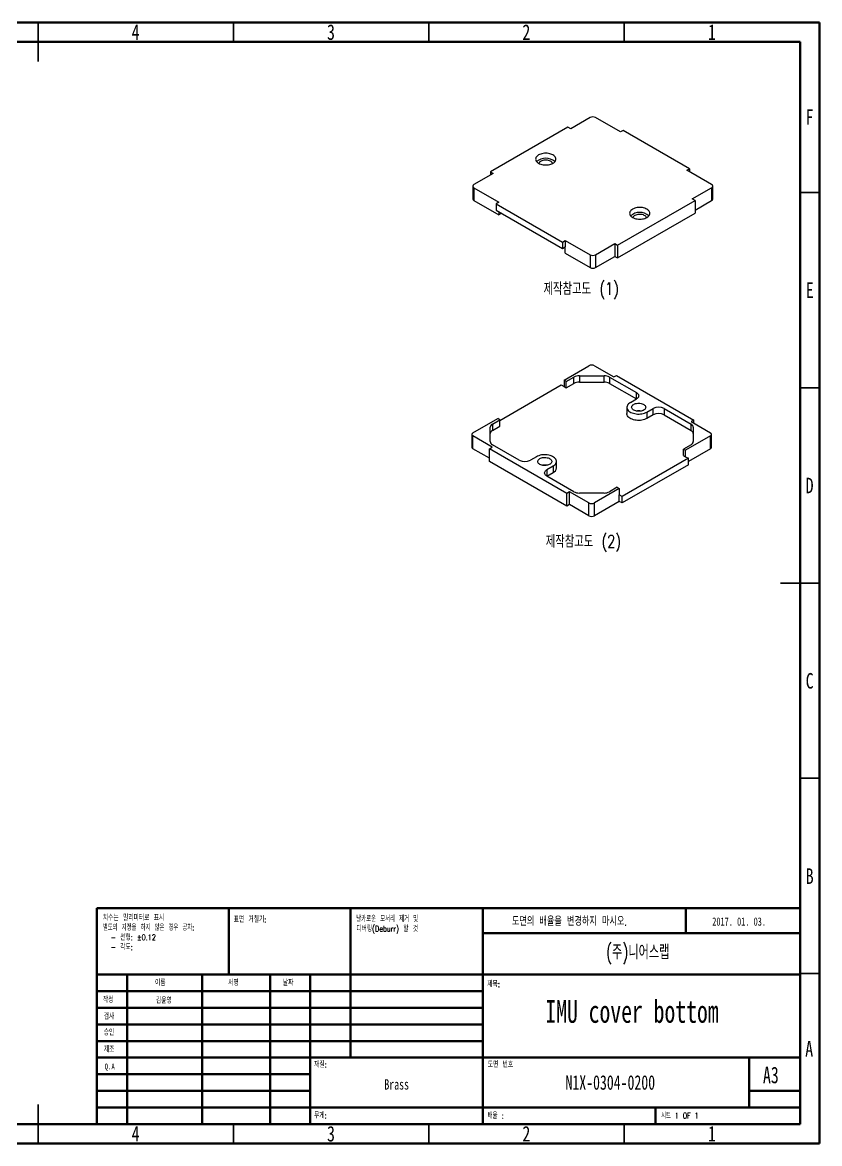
# Model space of a CAD drawing. Header units: millimetres. Extents: x 15 to 415, y 5 to 292.
# Drawn here: x 211 to 415, y 5 to 292 of the extents above; entities that cross this region are included whole.
import ezdxf

# ---------------------------------------------------------------- set-up
doc = ezdxf.new("R2010")
doc.units = ezdxf.units.MM
doc.styles.add('SLDTEXTSTYLE0', font='TXT', dxfattribs={"width": 0.75})
doc.styles.add('SLDTEXTSTYLE1', font='TXT', dxfattribs={"width": 0.7, "bigfont": 'bigfont'})
doc.styles.add('SLDTEXTSTYLE2', font='TXT', dxfattribs={"width": 0.7})
doc.styles.add('SLDTEXTSTYLE3', font='TXT', dxfattribs={"width": 0.65, "bigfont": 'bigfont'})
doc.styles.add('SLDTEXTSTYLE4', font='TXT', dxfattribs={"width": 0.653846, "bigfont": 'bigfont'})
doc.styles.add('SLDTEXTSTYLE5', font='TXT', dxfattribs={"width": 0.633333, "bigfont": 'bigfont'})
doc.styles.add('SLDTEXTSTYLE6', font='TXT', dxfattribs={"width": 0.75, "bigfont": 'bigfont'})

# ---------------------------------------------------------------- blocks, each defined once
blk = doc.blocks.new('SW_NOTE_0')
at = {"color": 0, "linetype": 'Continuous', "lineweight": 0, "char_height": 1.5, "attachment_point": 1}
for s, insert, style in [('치수는 밀리미터로 표시', (0, 1.93), 'SLDTEXTSTYLE1'), ('별도의 지정을 하지 않은 경우 공차:', (0, -0.57), 'SLDTEXTSTYLE3'), ('- 선형: \\M+1817D0.12', (1.97, -3.07), 'SLDTEXTSTYLE1'), ('- 각도:', (1.97, -5.57), 'SLDTEXTSTYLE1')]:
    blk.add_mtext(s, dxfattribs=dict(at, insert=insert, style=style))
blk = doc.blocks.new('SW_NOTE_1')
at = {"color": 0, "linetype": 'Continuous', "lineweight": 0, "char_height": 1.5, "attachment_point": 1}
for s, insert, style in [('날카로운 모서리 제거 및', (0, 1.93), 'SLDTEXTSTYLE4'), ('디버링(Deburr) 할 것', (0, -0.57), 'SLDTEXTSTYLE1')]:
    blk.add_mtext(s, dxfattribs=dict(at, insert=insert, style=style))

msp = doc.modelspace()

# ---------------------------------------------------------------- linework, layer by layer
at = {"color": 7, "linetype": 'Continuous', "lineweight": 70}
for p, q in [((15, 292), (415, 292)), ((415, 292), (415, 5)), ((20, 287), (410, 287)), ((410, 287), (410, 10)), ((410, 10), (20, 10)), ((415, 5), (15, 5))]:
    msp.add_line(p, q, dxfattribs=at)
at = {"color": 7, "linetype": 'Continuous', "lineweight": 35}
for p, q in [((215, 292), (215, 282)), ((215, 287), (215, 292)), ((265, 287), (265, 292)), ((315, 287), (315, 292)), ((365, 287), (365, 292)), ((410, 248.5), (415, 248.5)), ((410, 198.5), (415, 198.5)), ((415, 148.5), (405, 148.5)), ((410, 148.5), (415, 148.5)), ((410, 98.5), (415, 98.5)), ((410, 48.5), (415, 48.5)), ((215, 5), (215, 15)), ((215, 10), (215, 5)), ((265, 10), (265, 5)), ((315, 10), (315, 5)), ((365, 10), (365, 5))]:
    msp.add_line(p, q, dxfattribs=at)
at = {"color": 7, "linetype": 'Continuous', "lineweight": 25}
for p, q in [((356.254, 267.624), (351.304, 264.767)), ((364.032, 263.951), (357.668, 267.624)), ((350.597, 265.175), (330.798, 253.745)), ((351.304, 264.767), (350.597, 265.175)), ((364.739, 264.359), (364.032, 263.951)), ((381.71, 254.562), (364.739, 264.359)), ((331.505, 253.337), (326.555, 250.48)), ((330.798, 253.745), (331.505, 253.337)), ((330.798, 253.745), (330.798, 252.929)), ((381.003, 254.154), (381.71, 254.562)), ((387.367, 250.48), (381.003, 254.154)), ((381.71, 254.562), (381.71, 253.745)), ((326.263, 250.072), (326.263, 246.805)), ((387.66, 246.805), (387.66, 250.072)), ((326.555, 249.663), (332.919, 245.99)), ((326.555, 249.663), (326.555, 246.397)), ((382.417, 246.806), (387.367, 249.663)), ((387.367, 249.663), (387.367, 246.397)), ((326.555, 246.397), (332.919, 242.723)), ((332.919, 245.99), (332.212, 245.581)), ((332.212, 245.581), (349.183, 235.784)), ((332.212, 245.581), (332.212, 243.948)), ((363.325, 234.968), (383.124, 246.398)), ((383.124, 246.398), (382.417, 246.806)), ((383.124, 246.398), (383.124, 243.132)), ((383.124, 243.948), (387.367, 246.397)), ((332.212, 243.948), (349.183, 234.151)), ((332.919, 243.54), (332.919, 242.723)), ((333.485, 243.05), (332.919, 242.723)), ((333.485, 243.213), (333.485, 243.05)), ((363.325, 231.702), (383.124, 243.132)), ((349.183, 235.784), (349.89, 236.193)), ((349.183, 235.784), (349.183, 234.151)), ((349.89, 236.193), (356.254, 232.519)), ((349.89, 236.193), (349.89, 234.56)), ((357.668, 232.519), (362.618, 235.376)), ((362.618, 235.376), (363.325, 234.968)), ((362.618, 235.376), (362.618, 232.11)), ((349.183, 234.151), (349.89, 234.56)), ((349.89, 232.926), (349.89, 234.56)), ((349.89, 232.926), (356.254, 229.253)), ((356.254, 232.519), (356.254, 229.253)), ((357.668, 232.519), (357.668, 229.253)), ((363.325, 234.968), (363.325, 231.702)), ((357.668, 229.253), (362.618, 232.11)), ((362.618, 232.11), (363.325, 231.702)), ((349.612, 200.423), (355.976, 204.097)), ((357.39, 204.097), (362.34, 201.239)), ((350.177, 200.096), (352.116, 201.215)), ((352.116, 199.582), (352.116, 201.215)), ((353.53, 201.553), (359.836, 201.553)), ((353.53, 201.553), (353.53, 199.92)), ((359.836, 199.92), (359.836, 201.553)), ((361.25, 201.215), (368.138, 197.239)), ((361.25, 201.215), (361.25, 199.582)), ((362.34, 201.239), (363.047, 201.648)), ((363.047, 201.648), (382.846, 190.218)), ((333.207, 190.136), (348.905, 199.198)), ((348.905, 199.198), (349.612, 198.79)), ((350.177, 200.096), (349.612, 200.423)), ((349.612, 200.423), (349.612, 198.79)), ((349.612, 198.79), (350.177, 198.463)), ((350.177, 198.463), (350.177, 200.096)), ((350.177, 198.463), (352.116, 199.582)), ((353.53, 199.92), (359.836, 199.92)), ((361.25, 199.582), (368.138, 195.606)), ((366.582, 194.708), (368.138, 195.606)), ((365.704, 193.483), (365.704, 191.85)), ((370.825, 192.259), (372.381, 193.157)), ((372.381, 191.524), (372.381, 193.157)), ((375.209, 193.157), (382.097, 189.181)), ((375.209, 193.157), (375.209, 191.524)), ((326.277, 186.952), (332.641, 190.626)), ((331.269, 189.181), (333.207, 190.299)), ((333.207, 190.299), (332.641, 190.626)), ((333.207, 188.666), (333.207, 190.299)), ((370.825, 192.259), (370.825, 190.626)), ((372.381, 191.524), (370.825, 190.626)), ((375.209, 191.524), (382.097, 187.547)), ((382.846, 190.218), (382.139, 189.81)), ((382.139, 189.81), (387.088, 186.952)), ((382.846, 189.401), (382.846, 190.218)), ((330.683, 184.724), (330.683, 188.364)), ((331.269, 189.181), (331.269, 187.547)), ((331.269, 187.547), (333.207, 188.666)), ((382.097, 187.547), (382.097, 189.181)), ((382.683, 188.364), (382.683, 184.724)), ((325.984, 186.544), (325.984, 183.278)), ((331.227, 183.278), (326.277, 186.136)), ((326.277, 182.87), (326.277, 186.136)), ((338.157, 179.931), (331.269, 183.907)), ((382.097, 183.907), (380.159, 182.789)), ((387.088, 186.136), (380.724, 182.462)), ((387.088, 182.87), (387.088, 186.136)), ((387.381, 183.278), (387.381, 186.544)), ((330.52, 180.42), (326.277, 182.87)), ((330.52, 182.87), (331.227, 183.278)), ((350.319, 171.44), (330.52, 182.87)), ((330.52, 179.604), (330.52, 182.87)), ((342.541, 180.829), (340.985, 179.931)), ((380.159, 182.789), (380.724, 182.462)), ((380.159, 181.155), (380.159, 182.789)), ((380.159, 181.155), (380.724, 180.829)), ((380.724, 180.829), (380.724, 182.462)), ((380.724, 180.829), (381.432, 180.421)), ((387.088, 182.87), (381.432, 179.604)), ((350.319, 168.174), (330.52, 179.604)), ((346.783, 178.38), (345.228, 177.482)), ((346.783, 178.38), (346.783, 176.747)), ((347.662, 177.971), (347.662, 179.605)), ((381.432, 180.421), (364.461, 170.624)), ((381.432, 178.788), (364.461, 168.991)), ((381.432, 178.788), (381.432, 180.421)), ((345.228, 175.849), (346.783, 176.747)), ((352.116, 171.873), (345.228, 175.849)), ((363.754, 172.665), (357.39, 168.991)), ((363.188, 172.992), (361.25, 171.873)), ((363.188, 172.992), (363.754, 172.665)), ((363.754, 172.665), (363.754, 171.032)), ((351.026, 171.849), (350.319, 171.44)), ((350.319, 168.174), (350.319, 171.44)), ((355.976, 168.991), (351.026, 171.849)), ((351.026, 168.582), (351.026, 171.849)), ((359.836, 171.535), (353.53, 171.535)), ((363.754, 169.399), (357.39, 165.725)), ((363.754, 169.399), (363.754, 171.032)), ((364.461, 170.624), (363.754, 171.032)), ((364.461, 168.991), (363.754, 169.399)), ((364.461, 168.991), (364.461, 170.624)), ((351.026, 168.582), (350.319, 168.174)), ((355.976, 165.725), (351.026, 168.582)), ((355.976, 165.725), (355.976, 168.991)), ((357.39, 165.725), (357.39, 168.991))]:
    msp.add_line(p, q, dxfattribs=at)
at = {"color": 8, "linetype": 'Continuous', "lineweight": 25}
for p, q in [((368.138, 195.606), (368.138, 197.239)), ((345.228, 177.482), (345.228, 175.849))]:
    msp.add_line(p, q, dxfattribs=at)
at = {"color": 7, "linetype": 'Continuous', "lineweight": 50}
for p, q in [((230, 65.25), (410, 65.25)), ((230, 65.25), (230, 10)), ((263.8, 48.25), (263.8, 65.25)), ((294.996, 65.25), (294.996, 27)), ((328.8, 65.25), (328.8, 10)), ((380.8, 58.875), (380.8, 65.25)), ((410, 58.875), (328.8, 58.875)), ((410, 48.25), (230, 48.25)), ((237.8, 48.25), (237.8, 10)), ((256.991, 48.25), (256.991, 10)), ((274.399, 48.25), (274.399, 10)), ((284.6, 10), (284.6, 48.25)), ((328.8, 44), (230, 44)), ((328.8, 39.75), (230, 39.75)), ((328.8, 35.5), (230, 35.5)), ((328.8, 31.25), (230, 31.25)), ((284.6, 27), (230, 27)), ((284.6, 27), (410, 27)), ((397, 14.25), (397, 27)), ((284.6, 22.75), (230, 22.75)), ((284.6, 18.5), (230, 18.5)), ((410, 18.5), (397, 18.5)), ((230, 14.25), (410, 14.25)), ((373, 10), (373, 14.25))]:
    msp.add_line(p, q, dxfattribs=at)
at = {"color": 7, "linetype": 'Continuous', "lineweight": 25, "flags": 128}
for points in [[(343.102, 255.95), (343.357, 255.82), (343.64, 255.711), (343.945, 255.624), (344.267, 255.561), (344.601, 255.523), (344.94, 255.51), (345.28, 255.523), (345.613, 255.561), (345.935, 255.624), (346.24, 255.711), (346.523, 255.82), (346.779, 255.95), (347.003, 256.097), (347.192, 256.261), (347.342, 256.437), (347.452, 256.623), (347.518, 256.815), (347.54, 257.011), (347.518, 257.207), (347.452, 257.4), (347.342, 257.585), (347.192, 257.762), (347.003, 257.925), (346.779, 258.072), (346.523, 258.202), (346.24, 258.311), (345.935, 258.398), (345.613, 258.461), (345.28, 258.499), (344.94, 258.512), (344.601, 258.499), (344.267, 258.461), (343.945, 258.398), (343.64, 258.311), (343.357, 258.202), (343.102, 258.072), (342.878, 257.925), (342.689, 257.762), (342.538, 257.585), (342.429, 257.4), (342.362, 257.207), (342.34, 257.011), (342.362, 256.815), (342.429, 256.623), (342.538, 256.437), (342.689, 256.261), (342.878, 256.097), (343.102, 255.95)], [(346.705, 255.909), (346.696, 255.933), (346.61, 256.093), (346.481, 256.242), (346.311, 256.378), (346.106, 256.496), (345.871, 256.594), (345.612, 256.669), (345.336, 256.718), (345.049, 256.742), (344.759, 256.738), (344.474, 256.708), (344.201, 256.652), (343.948, 256.571), (343.72, 256.468), (343.523, 256.345), (343.364, 256.206), (343.245, 256.053), (343.175, 255.909)], [(367.143, 242.071), (367.399, 241.941), (367.682, 241.832), (367.987, 241.745), (368.309, 241.682), (368.643, 241.644), (368.982, 241.631), (369.321, 241.644), (369.655, 241.682), (369.977, 241.745), (370.282, 241.832), (370.565, 241.941), (370.82, 242.071), (371.045, 242.218), (371.234, 242.382), (371.384, 242.558), (371.493, 242.744), (371.56, 242.936), (371.582, 243.132), (371.56, 243.328), (371.493, 243.521), (371.384, 243.706), (371.234, 243.883), (371.045, 244.046), (370.82, 244.193), (370.565, 244.323), (370.282, 244.432), (369.977, 244.519), (369.655, 244.582), (369.321, 244.62), (368.982, 244.633), (368.643, 244.62), (368.309, 244.582), (367.987, 244.519), (367.682, 244.432), (367.399, 244.323), (367.143, 244.193), (366.919, 244.046), (366.73, 243.883), (366.58, 243.706), (366.47, 243.521), (366.404, 243.328), (366.382, 243.132), (366.404, 242.936), (366.47, 242.744), (366.58, 242.558), (366.73, 242.382), (366.919, 242.218), (367.143, 242.071)], [(370.747, 242.03), (370.738, 242.054), (370.652, 242.214), (370.522, 242.363), (370.353, 242.499), (370.148, 242.617), (369.913, 242.715), (369.654, 242.79), (369.377, 242.839), (369.091, 242.863), (368.801, 242.859), (368.516, 242.829), (368.243, 242.773), (367.989, 242.693), (367.761, 242.589), (367.565, 242.466), (367.405, 242.327), (367.286, 242.174), (367.217, 242.03)], [(368.138, 197.239), (368.342, 197.101), (368.506, 196.947), (368.626, 196.779), (368.699, 196.603), (368.724, 196.423), (368.699, 196.242), (368.626, 196.066), (368.506, 195.898), (368.342, 195.744), (368.138, 195.606)], [(366.582, 194.708), (366.333, 194.545), (366.121, 194.365), (365.95, 194.171), (365.823, 193.967), (365.741, 193.754), (365.705, 193.538), (365.717, 193.32), (365.776, 193.106), (365.881, 192.897), (366.031, 192.697), (366.222, 192.51), (366.453, 192.338), (366.72, 192.184), (367.017, 192.051), (367.342, 191.94), (367.687, 191.854), (368.049, 191.793), (368.421, 191.759), (368.798, 191.752), (369.173, 191.773), (369.541, 191.82), (369.895, 191.894), (370.231, 191.993), (370.542, 192.115), (370.825, 192.259)], [(367.431, 194.218), (367.651, 194.327), (367.899, 194.413), (368.168, 194.476), (368.451, 194.512), (368.74, 194.522), (369.028, 194.506), (369.308, 194.462), (369.572, 194.394), (369.814, 194.301), (370.027, 194.188), (370.205, 194.056), (370.345, 193.91), (370.442, 193.752), (370.494, 193.588), (370.5, 193.421), (370.46, 193.255), (370.373, 193.095), (370.244, 192.946), (370.075, 192.81), (369.87, 192.692), (369.635, 192.594), (369.376, 192.519), (369.099, 192.47), (368.812, 192.446), (368.523, 192.45), (368.238, 192.48), (367.965, 192.536), (367.711, 192.617), (367.483, 192.72), (367.287, 192.843), (367.127, 192.982), (367.008, 193.135), (366.933, 193.296), (366.904, 193.463), (366.921, 193.629), (366.985, 193.793), (367.093, 193.948), (367.243, 194.091), (367.431, 194.218)], [(370.825, 190.626), (370.542, 190.482), (370.231, 190.36), (369.895, 190.261), (369.541, 190.187), (369.173, 190.14), (368.798, 190.119), (368.421, 190.126), (368.049, 190.16), (367.687, 190.221), (367.342, 190.307), (367.017, 190.418), (366.72, 190.551), (366.453, 190.705), (366.222, 190.877), (366.031, 191.064), (365.881, 191.264), (365.776, 191.473), (365.717, 191.687), (365.704, 191.85)], [(346.783, 178.38), (347.032, 178.543), (347.244, 178.723), (347.415, 178.917), (347.543, 179.121), (347.625, 179.334), (347.66, 179.55), (347.649, 179.767), (347.59, 179.982), (347.485, 180.191), (347.335, 180.391), (347.143, 180.578), (346.912, 180.75), (346.646, 180.904), (346.348, 181.037), (346.024, 181.148), (345.678, 181.234), (345.316, 181.295), (344.944, 181.329), (344.568, 181.336), (344.193, 181.315), (343.825, 181.268), (343.471, 181.194), (343.135, 181.095), (342.823, 180.973), (342.541, 180.829)], [(343.389, 180.339), (343.61, 180.448), (343.858, 180.534), (344.126, 180.597), (344.409, 180.633), (344.698, 180.643), (344.986, 180.627), (345.266, 180.583), (345.53, 180.515), (345.772, 180.422), (345.985, 180.309), (346.164, 180.177), (346.303, 180.031), (346.401, 179.873), (346.453, 179.709), (346.459, 179.542), (346.418, 179.376), (346.332, 179.217), (346.202, 179.067), (346.033, 178.931), (345.828, 178.813), (345.593, 178.715), (345.334, 178.641), (345.057, 178.591), (344.771, 178.567), (344.481, 178.571), (344.196, 178.601), (343.923, 178.657), (343.669, 178.738), (343.441, 178.841), (343.245, 178.964), (343.085, 179.103), (342.966, 179.256), (342.891, 179.417), (342.862, 179.584), (342.88, 179.751), (342.943, 179.914), (343.052, 180.069), (343.201, 180.212), (343.389, 180.339)], [(345.228, 175.849), (345.024, 175.987), (344.86, 176.141), (344.74, 176.309), (344.666, 176.485), (344.642, 176.665), (344.666, 176.846), (344.74, 177.022), (344.86, 177.19), (345.024, 177.344), (345.228, 177.482)]]:
    msp.add_lwpolyline(points, dxfattribs=at)
at = {"color": 7, "linetype": 'Continuous', "lineweight": 25}
for centre, radius, start, end in [((356.961, 266.26), 1.537, 62.60967, 117.39033), ((344.94, 253.757), 3.499, 48.01633, 131.98367), ((326.71, 250.072), 0.437, 110.78342, 249.21658), ((387.212, 250.072), 0.437, 290.78342, 69.21658), ((326.763, 246.855), 0.503, 185.6948, 245.62534), ((387.159, 246.855), 0.503, 294.37466, 354.3052), ((368.982, 239.878), 3.499, 48.01633, 131.98367), ((356.961, 233.884), 1.537, 242.60967, 297.39033), ((356.961, 230.617), 1.537, 242.60967, 297.39033), ((356.683, 202.732), 1.537, 62.60967, 117.39033), ((353.472, 198.668), 2.886, 88.8559, 118.04024), ((359.893, 198.668), 2.886, 61.95976, 91.1441), ((353.472, 197.035), 2.886, 88.8559, 118.04024), ((359.893, 197.035), 2.886, 61.95976, 91.1441), ((368.704, 189.526), 3.038, 78.62327, 101.37673), ((373.795, 190.453), 3.052, 62.39104, 117.60896), ((373.795, 188.82), 3.052, 62.39104, 117.60896), ((326.432, 186.544), 0.437, 110.78342, 249.21658), ((331.684, 188.264), 1.006, 114.37466, 174.3052), ((331.684, 186.631), 1.006, 114.37466, 174.3052), ((381.682, 188.264), 1.006, 5.6948, 65.62534), ((381.682, 186.631), 1.006, 5.6948, 65.62534), ((386.933, 186.544), 0.437, 290.78342, 69.21658), ((331.684, 184.824), 1.006, 185.6948, 245.62534), ((381.682, 184.824), 1.006, 294.37466, 354.3052), ((326.485, 183.328), 0.503, 185.6948, 245.62534), ((386.881, 183.328), 0.503, 294.37466, 354.3052), ((339.571, 182.635), 3.052, 242.39104, 297.60896), ((344.662, 175.647), 3.038, 78.62327, 101.37673), ((346.145, 178.132), 1.525, 294.73123, 353.94863), ((353.472, 174.42), 2.886, 241.95976, 271.1441), ((359.893, 174.42), 2.886, 268.8559, 298.04024), ((356.683, 170.356), 1.537, 242.60967, 297.39033), ((356.683, 167.09), 1.537, 242.60967, 297.39033)]:
    msp.add_arc(centre, radius, start, end, dxfattribs=at)

# ---------------------------------------------------------------- block references
at = {"color": 7, "linetype": 'Continuous', "lineweight": 0}
for name, p in [('SW_NOTE_0', (231.581, 61.617)), ('SW_NOTE_1', (296.424, 61.33))]:
    msp.add_blockref(name, p, dxfattribs=at)

# ---------------------------------------------------------------- texts
for s, insert, char_height, attachment_point, style in [('4', (239.96, 291.504), 3.969, 2, 'SLDTEXTSTYLE0'), ('3', (289.96, 291.504), 3.969, 2, 'SLDTEXTSTYLE0'), ('2', (339.96, 291.504), 3.969, 2, 'SLDTEXTSTYLE0'), ('1', (387.46, 291.504), 3.969, 2, 'SLDTEXTSTYLE0'), ('F', (412.458, 269.754), 3.969, 2, 'SLDTEXTSTYLE0'), ('제작참고도 (1)', (344.375, 225.431), 3.2, 1, 'SLDTEXTSTYLE6'), ('E', (412.508, 225.446), 3.969, 2, 'SLDTEXTSTYLE0'), ('D', (412.453, 175.446), 3.969, 2, 'SLDTEXTSTYLE0'), ('제작참고도 (2)', (344.931, 160.757), 3.2, 1, 'SLDTEXTSTYLE6'), ('C', (412.459, 125.446), 3.969, 2, 'SLDTEXTSTYLE0'), ('B', (412.471, 75.446), 3.969, 2, 'SLDTEXTSTYLE0'), ('표면 거칠기:', (265.029, 63.13), 1.5, 1, 'SLDTEXTSTYLE1'), ('도면의 배율을 변경하지 마시오.', (336.276, 62.895), 2.11667, 1, 'SLDTEXTSTYLE1'), ('2017. 01. 03.', (387.533, 62.895), 2.11667, 1, 'SLDTEXTSTYLE2'), ('(주)니어스랩', (368.448, 55.887), 3.7042, 2, 'SLDTEXTSTYLE1'), ('이름', (244.919, 46.903), 1.5, 1, 'SLDTEXTSTYLE1'), ('서명', (263.634, 46.903), 1.5, 1, 'SLDTEXTSTYLE1'), ('날짜', (277.623, 46.903), 1.5, 1, 'SLDTEXTSTYLE1'), ('제목:', (329.956, 46.576), 1.5, 1, 'SLDTEXTSTYLE1'), ('작성', (231.596, 42.568), 1.5, 1, 'SLDTEXTSTYLE1'), ('김윤영', (247.185, 42.384), 1.5, 2, 'SLDTEXTSTYLE1'), ('IMU cover bottom', (366.997, 41.738), 5.82083, 2, 'SLDTEXTSTYLE2'), ('검사', (231.795, 38.293), 1.5, 1, 'SLDTEXTSTYLE1'), ('승인', (231.786, 34.203), 1.5, 1, 'SLDTEXTSTYLE1'), ('제조', (231.839, 29.872), 1.5, 1, 'SLDTEXTSTYLE1'), ('A', (412.34, 31.254), 3.969, 2, 'SLDTEXTSTYLE0'), ('재질:', (285.646, 25.986), 1.5, 1, 'SLDTEXTSTYLE1'), ('도면 번호', (330.074, 25.986), 1.5, 1, 'SLDTEXTSTYLE1'), ('Q.A', (232.053, 25.488), 1.5, 1, 'SLDTEXTSTYLE2'), ('A3', (400.514, 24.679), 4.2333, 1, 'SLDTEXTSTYLE2'), ('Brass', (306.772, 21.474), 2.6458, 2, 'SLDTEXTSTYLE2'), ('N1X-0304-0200', (361.442, 22.497), 3.70417, 2, 'SLDTEXTSTYLE2'), ('무게:', (285.618, 12.95), 1.5, 1, 'SLDTEXTSTYLE1'), ('배율 :', (330.074, 12.9), 1.5, 1, 'SLDTEXTSTYLE3'), ('시트 1 OF 1', (374.478, 12.9), 1.5, 1, 'SLDTEXTSTYLE5'), ('4', (239.96, 9.504), 3.969, 2, 'SLDTEXTSTYLE0'), ('3', (289.96, 9.504), 3.969, 2, 'SLDTEXTSTYLE0'), ('2', (339.96, 9.504), 3.969, 2, 'SLDTEXTSTYLE0'), ('1', (387.46, 9.504), 3.969, 2, 'SLDTEXTSTYLE0')]:
    msp.add_mtext(s, dxfattribs=dict(at, insert=insert, char_height=char_height, attachment_point=attachment_point, style=style))

doc.saveas('drawing.dxf')
